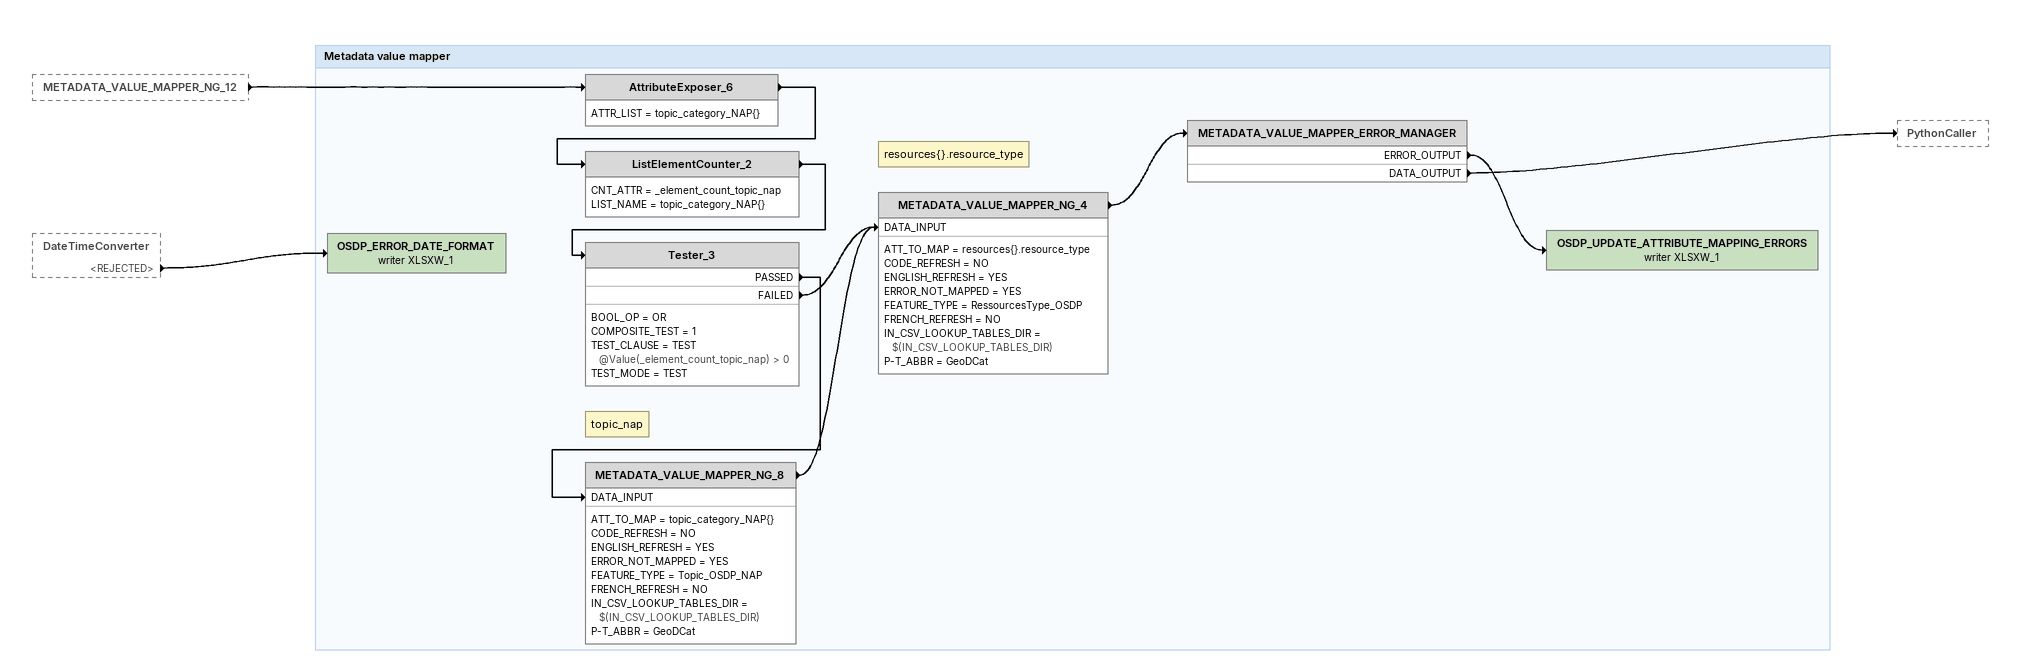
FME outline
METADATA_VALUE_MAPPER_NG_12 [outside]
    -> AttributeExposer_6
DateTimeConverter [outside]
    <REJECTED> -> OSDP_ERROR_DATE_FORMAT (writer XLSXW_1)

Bookmark: Metadata value mapper
AttributeExposer_6
    ATTR_LIST = topic_category_NAP{}
    -> ListElementCounter_2
ListElementCounter_2
    CNT_ATTR = _element_count_topic_nap
    LIST_NAME = topic_category_NAP{}
    -> Tester_3
Tester_3
    BOOL_OP = OR
    COMPOSITE_TEST = 1
    TEST_CLAUSE = TEST @Value(_element_count_topic_nap) > 0
    TEST_MODE = TEST
    PASSED -> METADATA_VALUE_MAPPER_NG_8 [DATA_INPUT]
    FAILED -> METADATA_VALUE_MAPPER_NG_4 [DATA_INPUT]
Note: topic_nap
METADATA_VALUE_MAPPER_NG_8
    ATT_TO_MAP = topic_category_NAP{}
    CODE_REFRESH = NO
    ENGLISH_REFRESH = YES
    ERROR_NOT_MAPPED = YES
    FEATURE_TYPE = Topic_OSDP_NAP
    FRENCH_REFRESH = NO
    IN_CSV_LOOKUP_TABLES_DIR = $(IN_CSV_LOOKUP_TABLES_DIR)
    P-T_ABBR = GeoDCat
    -> METADATA_VALUE_MAPPER_NG_4 [DATA_INPUT]
Note: resources{}.resource_type
METADATA_VALUE_MAPPER_NG_4
    ATT_TO_MAP = resources{}.resource_type
    CODE_REFRESH = NO
    ENGLISH_REFRESH = YES
    ERROR_NOT_MAPPED = YES
    FEATURE_TYPE = RessourcesType_OSDP
    FRENCH_REFRESH = NO
    IN_CSV_LOOKUP_TABLES_DIR = $(IN_CSV_LOOKUP_TABLES_DIR)
    P-T_ABBR = GeoDCat
    -> METADATA_VALUE_MAPPER_ERROR_MANAGER
METADATA_VALUE_MAPPER_ERROR_MANAGER
    ERROR_OUTPUT -> OSDP_UPDATE_ATTRIBUTE_MAPPING_ERRORS (writer XLSXW_1)
    DATA_OUTPUT -> PythonCaller
OSDP_UPDATE_ATTRIBUTE_MAPPING_ERRORS (writer XLSXW_1)
OSDP_ERROR_DATE_FORMAT (writer XLSXW_1)
